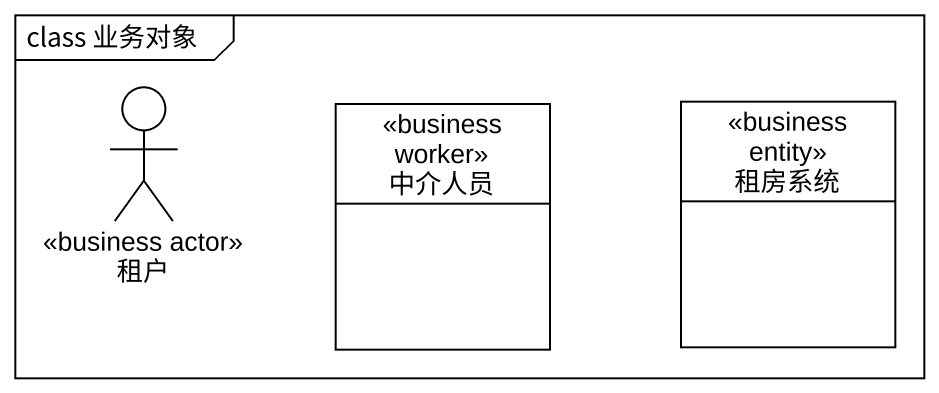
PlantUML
@startuml
mainframe class 业务对象
allowmixing
hide circle
hide empty members
actor 租户 <<business actor>>
class 中介人员 <<business worker>>
class 租房系统 <<business entity>>
@enduml
